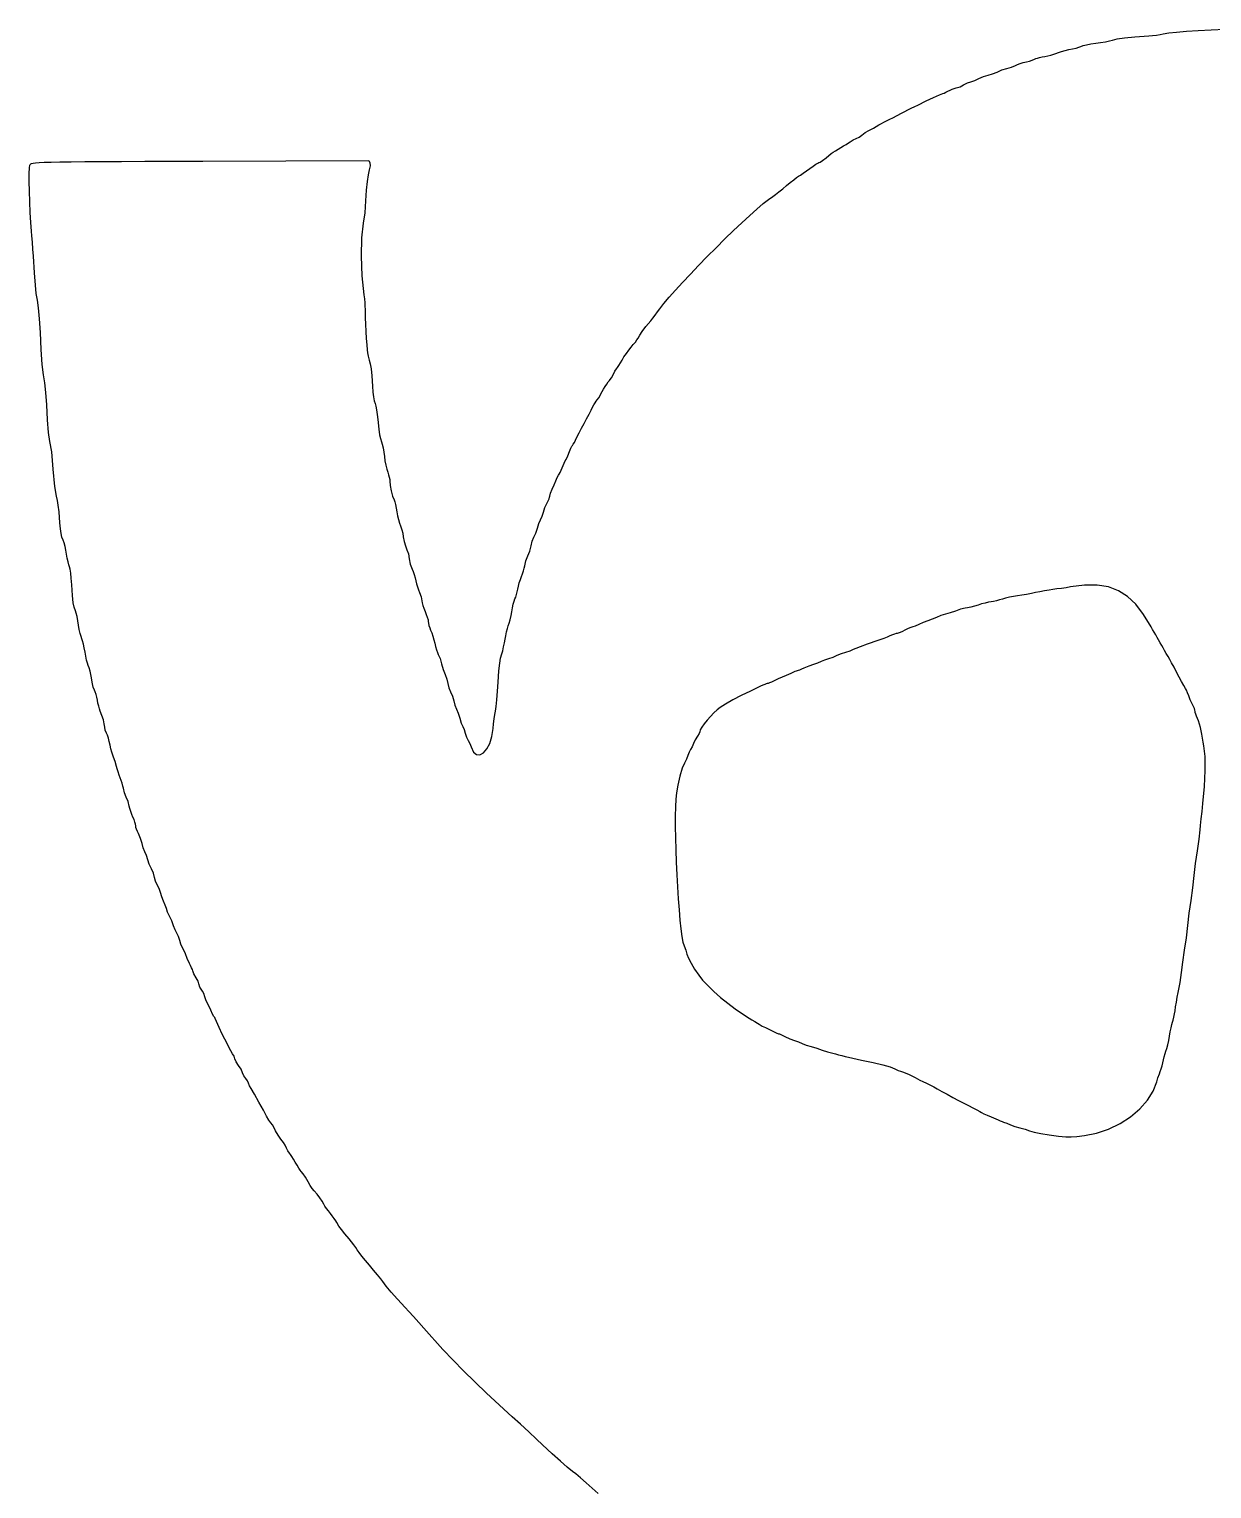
# Model space of a CAD drawing. Extents: x 2.6 to 36, y 0.8 to 49.1.
# Drawn here: x 2.62 to 16.99, y 31.37 to 49.11 of the extents above; entities that cross this region are included whole.
import ezdxf

# ---------------------------------------------------------------- set-up
doc = ezdxf.new("R2010")
doc.units = 0
doc.layers.get('0').update_dxf_attribs({"linetype": 'CONTINUOUS'})

msp = doc.modelspace()

# ---------------------------------------------------------------- linework, layer by layer
at = {"color": 0}
for p, q in [((15.6981, 48.9563), (15.7483, 48.9667)), ((15.7483, 48.9667), (15.7847, 48.9763)), ((15.7847, 48.9763), (15.8425, 48.9904)), ((15.8425, 48.9904), (15.9306, 49.0032)), ((15.9306, 49.0032), (16.0565, 49.0154)), ((16.0565, 49.0154), (16.2278, 49.0282)), ((16.2278, 49.0282), (16.2722, 49.0322)), ((16.2722, 49.0322), (16.3196, 49.0382)), ((16.3196, 49.0382), (16.364, 49.0451)), ((16.364, 49.0451), (16.4, 49.0524)), ((16.4, 49.0524), (16.4674, 49.0643)), ((16.4674, 49.0643), (16.5637, 49.0754)), ((16.5637, 49.0754), (16.6847, 49.0856)), ((16.6847, 49.0856), (16.8257, 49.0947)), ((16.8257, 49.0947), (16.9825, 49.1028)), ((16.9825, 49.1028), (17.1504, 49.1096)), ((14.9621, 48.7785), (15.0356, 48.7928)), ((15.0356, 48.7928), (15.0975, 48.8154)), ((15.0975, 48.8154), (15.1269, 48.8276)), ((15.1269, 48.8276), (15.1665, 48.8403)), ((15.1665, 48.8403), (15.2112, 48.8519)), ((15.2112, 48.8519), (15.2557, 48.8611)), ((15.2557, 48.8611), (15.299, 48.8697)), ((15.299, 48.8697), (15.341, 48.8801)), ((15.341, 48.8801), (15.3767, 48.8908)), ((15.3767, 48.8908), (15.4014, 48.9007)), ((15.4014, 48.9007), (15.4286, 48.911)), ((15.4286, 48.911), (15.4689, 48.9208)), ((15.4689, 48.9208), (15.5204, 48.9303)), ((15.5204, 48.9303), (15.5815, 48.9385)), ((15.5815, 48.9385), (15.6401, 48.9464)), ((15.6401, 48.9464), (15.6981, 48.9563)), ((14.3833, 48.5893), (14.4404, 48.6149)), ((14.4404, 48.6149), (14.5, 48.6336)), ((14.5, 48.6336), (14.5561, 48.6499)), ((14.5561, 48.6499), (14.605, 48.6696)), ((14.605, 48.6696), (14.629, 48.6799)), ((14.629, 48.6799), (14.6622, 48.6914)), ((14.6622, 48.6914), (14.7, 48.7029)), ((14.7, 48.7029), (14.7382, 48.7129)), ((14.7382, 48.7129), (14.775, 48.7226)), ((14.775, 48.7226), (14.8092, 48.7332)), ((14.8092, 48.7332), (14.8369, 48.7433)), ((14.8369, 48.7433), (14.8544, 48.7519)), ((14.8544, 48.7519), (14.8712, 48.7594)), ((14.8712, 48.7594), (14.8971, 48.7671)), ((14.8971, 48.7671), (14.9286, 48.7737)), ((14.9286, 48.7737), (14.9621, 48.7785)), ((13.9331, 48.4097), (13.9747, 48.4322)), ((13.9747, 48.4322), (14.0203, 48.4571)), ((14.0203, 48.4571), (14.0636, 48.4718)), ((14.0636, 48.4718), (14.1096, 48.4867)), ((14.1096, 48.4867), (14.1611, 48.5111)), ((14.1611, 48.5111), (14.2167, 48.5357)), ((14.2167, 48.5357), (14.2722, 48.5506)), ((14.2722, 48.5506), (14.3278, 48.5653)), ((14.3278, 48.5653), (14.3833, 48.5893)), ((13.5188, 48.2374), (13.6099, 48.2806)), ((13.6099, 48.2806), (13.6807, 48.3124)), ((13.6807, 48.3124), (13.7222, 48.3285)), ((13.7222, 48.3285), (13.7377, 48.334)), ((13.7377, 48.334), (13.7594, 48.3435)), ((13.7594, 48.3435), (13.7844, 48.3553)), ((13.7844, 48.3553), (13.8099, 48.3682)), ((13.8099, 48.3682), (13.8354, 48.3806)), ((13.8354, 48.3806), (13.8607, 48.3907)), ((13.8607, 48.3907), (13.8828, 48.3976)), ((13.8828, 48.3976), (13.8988, 48.4003)), ((13.8988, 48.4003), (13.9331, 48.4097)), ((13.1132, 48.0324), (13.2216, 48.0886)), ((13.2216, 48.0886), (13.3389, 48.1478)), ((13.3389, 48.1478), (13.38, 48.1683)), ((13.38, 48.1683), (13.4167, 48.1868)), ((13.4167, 48.1868), (13.5188, 48.2374)), ((12.8473, 47.8906), (12.8788, 47.9074)), ((12.8788, 47.9074), (12.9124, 47.9264)), ((12.9124, 47.9264), (12.9444, 47.9453)), ((12.9444, 47.9453), (12.9748, 47.9633)), ((12.9748, 47.9633), (13.0042, 47.9799)), ((13.0042, 47.9799), (13.0292, 47.9931)), ((13.0292, 47.9931), (13.0466, 48.001)), ((13.0466, 48.001), (13.0784, 48.0151)), ((13.0784, 48.0151), (13.1132, 48.0324)), ((12.5488, 47.7096), (12.577, 47.7272)), ((12.577, 47.7272), (12.5973, 47.741)), ((12.5973, 47.741), (12.6334, 47.7635)), ((12.6334, 47.7635), (12.6695, 47.7799)), ((12.6695, 47.7799), (12.7048, 47.7975)), ((12.7048, 47.7975), (12.7389, 47.8232)), ((12.7389, 47.8232), (12.7771, 47.8522)), ((12.7771, 47.8522), (12.8222, 47.8779)), ((12.8222, 47.8779), (12.8473, 47.8906)), ((12.2606, 47.5133), (12.3045, 47.5469)), ((12.3045, 47.5469), (12.3666, 47.5974)), ((12.3666, 47.5974), (12.3879, 47.6132)), ((12.3879, 47.6132), (12.4169, 47.6325)), ((12.4169, 47.6325), (12.45, 47.6528)), ((12.45, 47.6528), (12.4833, 47.6718)), ((12.4833, 47.6718), (12.5163, 47.6904)), ((12.5163, 47.6904), (12.5488, 47.7096)), ((2.6161, 47.3554), (2.61908, 47.4256)), ((2.61908, 47.4256), (2.62489, 47.4583)), ((2.62489, 47.4583), (2.62939, 47.4657)), ((2.62939, 47.4657), (2.63504, 47.4721)), ((2.63504, 47.4721), (2.64513, 47.4776)), ((2.64513, 47.4776), (2.66308, 47.4824)), ((2.66308, 47.4824), (2.69233, 47.4864)), ((2.69233, 47.4864), (2.73617, 47.4899)), ((2.73617, 47.4899), (2.79801, 47.4928)), ((2.79801, 47.4928), (2.88135, 47.4951)), ((2.88135, 47.4951), (2.98947, 47.4972)), ((2.98947, 47.4972), (3.12582, 47.4989)), ((3.12582, 47.4989), (3.29378, 47.5003)), ((3.29378, 47.5003), (3.49669, 47.5017)), ((3.49669, 47.5017), (3.73801, 47.5029)), ((3.73801, 47.5029), (4.02111, 47.504)), ((4.02111, 47.504), (4.34939, 47.5054)), ((4.34939, 47.5054), (4.72624, 47.5068)), ((4.72624, 47.5068), (6.74365, 47.5147)), ((6.75038, 47.4011), (6.73508, 47.3408)), ((6.74365, 47.5147), (6.75549, 47.4835)), ((6.76118, 47.4481), (6.75038, 47.4011)), ((6.75549, 47.4835), (6.76118, 47.4481)), ((12.0262, 47.3594), (12.0655, 47.3869)), ((12.0655, 47.3869), (12.106, 47.4167)), ((12.106, 47.4167), (12.1443, 47.4447)), ((12.1443, 47.4447), (12.1779, 47.4676)), ((12.1779, 47.4676), (12.2032, 47.4832)), ((12.2032, 47.4832), (12.2165, 47.4889)), ((12.2165, 47.4889), (12.2322, 47.4947)), ((12.2322, 47.4947), (12.2606, 47.5133)), ((2.61567, 47.2569), (2.6161, 47.3554)), ((2.61757, 47.1392), (2.61567, 47.2569)), ((6.72271, 47.2594), (6.713, 47.1543)), ((6.73508, 47.3408), (6.72271, 47.2594)), ((11.7764, 47.1699), (11.8222, 47.2089)), ((11.8222, 47.2089), (11.8664, 47.2467)), ((11.8664, 47.2467), (11.9089, 47.2807)), ((11.9089, 47.2807), (11.9446, 47.3075)), ((11.9446, 47.3075), (11.969, 47.3231)), ((11.969, 47.3231), (11.9925, 47.3371)), ((11.9925, 47.3371), (12.0262, 47.3594)), ((2.62164, 47.0111), (2.61757, 47.1392)), ((6.70551, 47.0222), (6.69412, 46.8758)), ((6.713, 47.1543), (6.70551, 47.0222)), ((11.5396, 46.9896), (11.6047, 47.0415)), ((11.6047, 47.0415), (11.6556, 47.0775)), ((11.6556, 47.0775), (11.6876, 47.0999)), ((11.6876, 47.0999), (11.7297, 47.1321)), ((11.7297, 47.1321), (11.7764, 47.1699)), ((2.62756, 46.8818), (2.62164, 47.0111)), ((2.63519, 46.7603), (2.62756, 46.8818)), ((6.69412, 46.8758), (6.67686, 46.75)), ((11.2798, 46.7575), (11.3752, 46.8456)), ((11.3752, 46.8456), (11.4624, 46.9236)), ((11.4624, 46.9236), (11.5396, 46.9896)), ((2.64432, 46.6556), (2.63519, 46.7603)), ((6.67686, 46.75), (6.65711, 46.5756)), ((11.0732, 46.5599), (11.1785, 46.6617)), ((11.1785, 46.6617), (11.2798, 46.7575)), ((2.64947, 46.5988), (2.64432, 46.6556)), ((2.65549, 46.5224), (2.64947, 46.5988)), ((2.66157, 46.436), (2.65549, 46.5224)), ((6.65711, 46.5756), (6.65201, 46.3518)), ((10.9659, 46.4542), (11.0732, 46.5599)), ((2.66699, 46.35), (2.66157, 46.436)), ((2.67964, 46.1465), (2.66699, 46.35)), ((6.65201, 46.3518), (6.66114, 46.1099)), ((10.7537, 46.239), (10.8587, 46.3465)), ((10.8587, 46.3465), (10.9659, 46.4542)), ((2.69097, 46.0003), (2.67964, 46.1465)), ((10.5581, 46.0328), (10.6528, 46.1339)), ((10.6528, 46.1339), (10.7537, 46.239)), ((2.70247, 45.8957), (2.69097, 46.0003)), ((6.66114, 46.1099), (6.68431, 45.8806)), ((10.4716, 45.9381), (10.5581, 46.0328)), ((2.7156, 45.8167), (2.70247, 45.8957)), ((2.73003, 45.7215), (2.7156, 45.8167)), ((6.68431, 45.8806), (6.69038, 45.8317)), ((6.69038, 45.8317), (6.69504, 45.7831)), ((6.69504, 45.7831), (6.69786, 45.74)), ((10.282, 45.7111), (10.3315, 45.7751)), ((10.3315, 45.7751), (10.3955, 45.8514)), ((10.3955, 45.8514), (10.4716, 45.9381)), ((2.74251, 45.59), (2.73003, 45.7215)), ((6.69786, 45.74), (6.6984, 45.7083)), ((6.6984, 45.7083), (6.69857, 45.6669)), ((6.69857, 45.6669), (6.70063, 45.6022)), ((6.70063, 45.6022), (6.70421, 45.5225)), ((10.1714, 45.5667), (10.1955, 45.5969)), ((10.1955, 45.5969), (10.2244, 45.6343)), ((10.2244, 45.6343), (10.2544, 45.6739)), ((10.2544, 45.6739), (10.282, 45.7111)), ((2.75293, 45.4219), (2.74251, 45.59)), ((2.76144, 45.2167), (2.75293, 45.4219)), ((6.70421, 45.5225), (6.70882, 45.4356)), ((6.70882, 45.4356), (6.71397, 45.3497)), ((10.0373, 45.3904), (10.0691, 45.436)), ((10.0691, 45.436), (10.1134, 45.4943)), ((10.1134, 45.4943), (10.1714, 45.5667)), ((6.71397, 45.3497), (6.71924, 45.2728)), ((6.71924, 45.2728), (6.72412, 45.2128)), ((9.90517, 45.2099), (9.9336, 45.2444)), ((9.9336, 45.2444), (9.95969, 45.2756)), ((9.95969, 45.2756), (9.9841, 45.3069)), ((9.9841, 45.3069), (10.0041, 45.3349)), ((10.0041, 45.3349), (10.0168, 45.3556)), ((10.0168, 45.3556), (10.0373, 45.3904)), ((2.77197, 45.034), (2.76144, 45.2167)), ((6.72412, 45.2128), (6.72831, 45.1778)), ((6.72831, 45.1778), (6.73757, 45.1357)), ((6.73757, 45.1357), (6.75006, 45.0889)), ((6.75006, 45.0889), (6.76172, 45.0417)), ((9.80176, 45.0549), (9.82206, 45.0889)), ((9.82206, 45.0889), (9.84571, 45.1269)), ((9.84571, 45.1269), (9.87468, 45.1689)), ((9.87468, 45.1689), (9.90517, 45.2099)), ((2.78944, 44.9078), (2.77197, 45.034)), ((2.80561, 44.8132), (2.78944, 44.9078)), ((6.76172, 45.0417), (6.77083, 44.9824)), ((6.77083, 44.9824), (6.77908, 44.8971)), ((6.77908, 44.8971), (6.78819, 44.7715)), ((9.69368, 44.871), (9.71278, 44.9096)), ((9.71278, 44.9096), (9.73406, 44.9525)), ((9.73406, 44.9525), (9.75433, 44.9833)), ((9.75433, 44.9833), (9.76568, 44.9986)), ((9.76568, 44.9986), (9.78222, 45.0236)), ((9.78222, 45.0236), (9.80176, 45.0549)), ((2.81917, 44.6921), (2.80561, 44.8132)), ((6.78819, 44.7715), (6.79411, 44.6992)), ((9.5664, 44.6793), (9.581, 44.7058)), ((9.581, 44.7058), (9.59885, 44.7361)), ((9.59885, 44.7361), (9.61833, 44.7674)), ((9.61833, 44.7674), (9.63769, 44.7971)), ((9.63769, 44.7971), (9.65539, 44.8226)), ((9.65539, 44.8226), (9.66965, 44.8414)), ((9.66965, 44.8414), (9.67888, 44.8507)), ((9.67888, 44.8507), (9.69368, 44.871)), ((2.83035, 44.5422), (2.81917, 44.6921)), ((2.83936, 44.3611), (2.83035, 44.5422)), ((6.79411, 44.6992), (6.80126, 44.6401)), ((6.80126, 44.6401), (6.80985, 44.5942)), ((6.80985, 44.5942), (6.81993, 44.5604)), ((6.81993, 44.5604), (6.82938, 44.5281)), ((9.46506, 44.5167), (9.47922, 44.5442)), ((9.47922, 44.5442), (9.49425, 44.5697)), ((9.49425, 44.5697), (9.50831, 44.5906)), ((9.50831, 44.5906), (9.51969, 44.6036)), ((9.51969, 44.6036), (9.53993, 44.6282)), ((9.53993, 44.6282), (9.55681, 44.6592)), ((9.55681, 44.6592), (9.5664, 44.6793)), ((2.8501, 44.2065), (2.83936, 44.3611)), ((6.82938, 44.5281), (6.83886, 44.4817)), ((6.83886, 44.4817), (6.84754, 44.4261)), ((6.84754, 44.4261), (6.85444, 44.3667)), ((6.85444, 44.3667), (6.86604, 44.2481)), ((9.36079, 44.3167), (9.39139, 44.3737)), ((9.39139, 44.3737), (9.42128, 44.4304)), ((9.42128, 44.4304), (9.44694, 44.4803)), ((9.44694, 44.4803), (9.46506, 44.5167)), ((2.86837, 44.1), (2.8501, 44.2065)), ((6.86604, 44.2481), (6.87472, 44.179)), ((6.87472, 44.179), (6.88433, 44.1361)), ((9.27447, 44.1522), (9.30024, 44.2025)), ((9.30024, 44.2025), (9.33014, 44.2596)), ((9.33014, 44.2596), (9.36079, 44.3167)), ((2.88906, 43.9729), (2.86837, 44.1)), ((6.88433, 44.1361), (6.89865, 44.0957)), ((6.89865, 44.0957), (6.90815, 44.064)), ((6.90815, 44.064), (6.91792, 44.0197)), ((6.91792, 44.0197), (6.92681, 43.9686)), ((9.18283, 43.9749), (9.19943, 44.0181)), ((9.19943, 44.0181), (9.213, 44.04)), ((9.213, 44.04), (9.21989, 44.0482)), ((9.21989, 44.0482), (9.23036, 44.065)), ((9.23036, 44.065), (9.243, 44.0882)), ((9.243, 44.0882), (9.25635, 44.1151)), ((9.25635, 44.1151), (9.27447, 44.1522)), ((2.90756, 43.7611), (2.88906, 43.9729)), ((6.92681, 43.9686), (6.93371, 43.9167)), ((6.93371, 43.9167), (6.94097, 43.8622)), ((6.94097, 43.8622), (6.95068, 43.8089)), ((9.10607, 43.806), (9.11925, 43.8356)), ((9.11925, 43.8356), (9.13189, 43.8617)), ((9.13189, 43.8617), (9.14242, 43.881)), ((9.14242, 43.881), (9.16314, 43.9233)), ((9.16314, 43.9233), (9.18283, 43.9749)), ((2.92572, 43.5514), (2.90756, 43.7611)), ((6.95068, 43.8089), (6.96181, 43.7613)), ((6.96181, 43.7613), (6.97347, 43.7238)), ((6.97347, 43.7238), (6.98372, 43.6933)), ((6.98372, 43.6933), (6.99219, 43.6629)), ((6.99219, 43.6629), (6.99789, 43.636)), ((9.01872, 43.6218), (9.03526, 43.6626)), ((9.03526, 43.6626), (9.05132, 43.69)), ((9.05132, 43.69), (9.05946, 43.7022)), ((9.05946, 43.7022), (9.07026, 43.7226)), ((9.07026, 43.7226), (9.08219, 43.7483)), ((9.08219, 43.7483), (9.09392, 43.7764)), ((9.09392, 43.7764), (9.10607, 43.806)), ((2.94569, 43.4333), (2.92572, 43.5514)), ((6.99789, 43.636), (7, 43.6161)), ((7, 43.6161), (7.00499, 43.5638)), ((7.00499, 43.5638), (7.01764, 43.4969)), ((7.01764, 43.4969), (7.03407, 43.4326)), ((8.94444, 43.4358), (8.95285, 43.4711)), ((8.95285, 43.4711), (8.97314, 43.5174)), ((8.97314, 43.5174), (8.99838, 43.5703)), ((8.99838, 43.5703), (9.01872, 43.6218)), ((2.95969, 43.3803), (2.94569, 43.4333)), ((2.96951, 43.3247), (2.95969, 43.3803)), ((2.97825, 43.2428), (2.96951, 43.3247)), ((7.03407, 43.4326), (7.05067, 43.3876)), ((7.05067, 43.3876), (7.05871, 43.3658)), ((7.05871, 43.3658), (7.06776, 43.3315)), ((7.06776, 43.3315), (7.07671, 43.2892)), ((7.07671, 43.2892), (7.08453, 43.2438)), ((8.866, 43.2389), (8.88499, 43.2949)), ((8.88499, 43.2949), (8.91194, 43.3514)), ((8.91194, 43.3514), (8.92453, 43.3757)), ((8.92453, 43.3757), (8.93485, 43.3997)), ((8.93485, 43.3997), (8.94183, 43.4207)), ((8.94183, 43.4207), (8.94444, 43.4358)), ((2.98915, 43.1111), (2.97825, 43.2428)), ((2.9961, 43.0364), (2.98915, 43.1111)), ((7.08453, 43.2438), (7.09304, 43.196)), ((7.09304, 43.196), (7.10406, 43.1486)), ((7.10406, 43.1486), (7.11615, 43.1067)), ((8.81088, 43.1019), (8.83078, 43.1471)), ((8.83078, 43.1471), (8.8501, 43.189)), ((8.8501, 43.189), (8.866, 43.2389)), ((3.00412, 42.9801), (2.9961, 43.0364)), ((3.01421, 42.9365), (3.00412, 42.9801)), ((3.0275, 42.9), (3.01421, 42.9365)), ((7.11615, 43.1067), (7.12815, 43.0751)), ((7.12815, 43.0751), (7.14746, 43.024)), ((7.14746, 43.024), (7.15582, 42.9833)), ((7.15582, 42.9833), (7.16069, 42.9382)), ((7.16069, 42.9382), (7.17264, 42.8836)), ((8.72911, 42.8881), (8.75092, 42.936)), ((8.75092, 42.936), (8.77458, 42.985)), ((8.77458, 42.985), (8.79351, 43.0442)), ((8.79351, 43.0442), (8.81088, 43.1019)), ((3.03911, 42.8675), (3.0275, 42.9)), ((3.05111, 42.8242), (3.03911, 42.8675)), ((3.06207, 42.7758), (3.05111, 42.8242)), ((3.07064, 42.7278), (3.06207, 42.7758)), ((7.17264, 42.8836), (7.18918, 42.8289)), ((7.18918, 42.8289), (7.20796, 42.7833)), ((7.20796, 42.7833), (7.22542, 42.7321)), ((8.67794, 42.7072), (8.70167, 42.7668)), ((8.70167, 42.7668), (8.7161, 42.8294)), ((8.7161, 42.8294), (8.72911, 42.8881)), ((3.0785, 42.6813), (3.07064, 42.7278)), ((3.08757, 42.6369), (3.0785, 42.6813)), ((3.09679, 42.5997), (3.08757, 42.6369)), ((3.10503, 42.5747), (3.09679, 42.5997)), ((7.22542, 42.7321), (7.23611, 42.6715)), ((7.23611, 42.6715), (7.24832, 42.6069)), ((7.24832, 42.6069), (7.27115, 42.5465)), ((8.63417, 42.5597), (8.63975, 42.589)), ((8.63975, 42.589), (8.65419, 42.649)), ((8.65419, 42.649), (8.67794, 42.7072)), ((3.11333, 42.5453), (3.10503, 42.5747)), ((3.12093, 42.4986), (3.11333, 42.5453)), ((3.12776, 42.4358), (3.12093, 42.4986)), ((3.13363, 42.3581), (3.12776, 42.4358)), ((7.27115, 42.5465), (7.28375, 42.5176)), ((7.28375, 42.5176), (7.29644, 42.4815)), ((7.29644, 42.4815), (7.30772, 42.4429)), ((7.30772, 42.4429), (7.31619, 42.4063)), ((7.31619, 42.4063), (7.32454, 42.3696)), ((8.57368, 42.3818), (8.58664, 42.4215)), ((8.58664, 42.4215), (8.6001, 42.4557)), ((8.6001, 42.4557), (8.61301, 42.4887)), ((8.61301, 42.4887), (8.62483, 42.5249)), ((8.62483, 42.5249), (8.63417, 42.5597)), ((3.14268, 42.2254), (3.13363, 42.3581)), ((3.15164, 42.1394), (3.14268, 42.2254)), ((7.32454, 42.3696), (7.33567, 42.3304)), ((7.33567, 42.3304), (7.34814, 42.2935)), ((7.34814, 42.2935), (7.36046, 42.2636)), ((7.36046, 42.2636), (7.38053, 42.2088)), ((8.52946, 42.2078), (8.53917, 42.2381)), ((8.53917, 42.2381), (8.54801, 42.2719)), ((8.54801, 42.2719), (8.5549, 42.3056)), ((8.5549, 42.3056), (8.56261, 42.3415)), ((8.56261, 42.3415), (8.57368, 42.3818)), ((14.6301, 42.2225), (14.5819, 42.2154)), ((14.6811, 42.2296), (14.6301, 42.2225)), ((14.7396, 42.2393), (14.6811, 42.2296)), ((14.7982, 42.2506), (14.7396, 42.2393)), ((14.85, 42.2617), (14.7982, 42.2506)), ((14.901, 42.2729), (14.85, 42.2617)), ((14.9578, 42.2837), (14.901, 42.2729)), ((15.0135, 42.2932), (14.9578, 42.2837)), ((15.0611, 42.2997), (15.0135, 42.2932)), ((15.1086, 42.3057), (15.0611, 42.2997)), ((15.1643, 42.3133), (15.1086, 42.3057)), ((15.2213, 42.3218), (15.1643, 42.3133)), ((15.2722, 42.33), (15.2213, 42.3218)), ((15.4451, 42.3511), (15.2722, 42.33)), ((15.5982, 42.3515), (15.4451, 42.3511)), ((15.7342, 42.3301), (15.5982, 42.3515)), ((15.8558, 42.2851), (15.7342, 42.3301)), ((15.966, 42.2156), (15.8558, 42.2851)), ((3.16271, 42.0831), (3.15164, 42.1394)), ((3.17833, 42.0394), (3.16271, 42.0831)), ((7.38053, 42.2088), (7.38889, 42.1614)), ((7.38889, 42.1614), (7.39176, 42.1382)), ((7.39176, 42.1382), (7.3999, 42.1069)), ((7.3999, 42.1069), (7.41222, 42.0708)), ((7.41222, 42.0708), (7.42779, 42.0333)), ((8.48178, 42.03), (8.48996, 42.0771)), ((8.48996, 42.0771), (8.49989, 42.1219)), ((8.49989, 42.1219), (8.51036, 42.1597)), ((8.51036, 42.1597), (8.52007, 42.1851)), ((8.52007, 42.1851), (8.52946, 42.2078)), ((13.9365, 42.0585), (13.8751, 42.0375)), ((13.9944, 42.0717), (13.9365, 42.0585)), ((14.0239, 42.0771), (13.9944, 42.0717)), ((14.0631, 42.0862), (14.0239, 42.0771)), ((14.1068, 42.0979), (14.0631, 42.0862)), ((14.15, 42.1107), (14.1068, 42.0979)), ((14.1936, 42.1235), (14.15, 42.1107)), ((14.2383, 42.1351), (14.1936, 42.1235)), ((14.2789, 42.1446), (14.2383, 42.1351)), ((14.3103, 42.1501), (14.2789, 42.1446)), ((14.3396, 42.1553), (14.3103, 42.1501)), ((14.3749, 42.1633), (14.3396, 42.1553)), ((14.4118, 42.1733), (14.3749, 42.1633)), ((14.446, 42.1839), (14.4118, 42.1733)), ((14.4839, 42.1949), (14.446, 42.1839)), ((14.5313, 42.2058), (14.4839, 42.1949)), ((14.5819, 42.2154), (14.5313, 42.2058)), ((16.0675, 42.1197), (15.966, 42.2156)), ((16.1629, 41.9965), (16.0675, 42.1197)), ((3.18739, 42.0121), (3.17833, 42.0394)), ((3.19754, 41.9706), (3.18739, 42.0121)), ((3.20757, 41.9206), (3.19754, 41.9706)), ((3.21625, 41.8678), (3.20757, 41.9206)), ((3.22499, 41.8154), (3.21625, 41.8678)), ((7.42779, 42.0333), (7.44288, 41.9969)), ((7.44288, 41.9969), (7.45529, 41.9615)), ((7.45529, 41.9615), (7.46371, 41.9311)), ((7.46371, 41.9311), (7.4669, 41.9097)), ((7.4669, 41.9097), (7.46924, 41.8899)), ((7.46924, 41.8899), (7.47553, 41.8636)), ((8.43972, 41.8561), (8.45085, 41.8889)), ((8.45085, 41.8889), (8.46251, 41.9326)), ((8.46251, 41.9326), (8.47325, 41.9817)), ((8.47325, 41.9817), (8.48178, 42.03)), ((13.4287, 41.8722), (13.3849, 41.8526)), ((13.4836, 41.8971), (13.4287, 41.8722)), ((13.5389, 41.9182), (13.4836, 41.8971)), ((13.5928, 41.9383), (13.5389, 41.9182)), ((13.6444, 41.9612), (13.5928, 41.9383)), ((13.6969, 41.9825), (13.6444, 41.9612)), ((13.7529, 41.9985), (13.6969, 41.9825)), ((13.8129, 42.0151), (13.7529, 41.9985)), ((13.8751, 42.0375), (13.8129, 42.0151)), ((16.2553, 41.8444), (16.1629, 41.9965)), ((3.23519, 41.7665), (3.22499, 41.8154)), ((3.24567, 41.7265), (3.23519, 41.7665)), ((3.2551, 41.7008), (3.24567, 41.7265)), ((3.26454, 41.6757), (3.2551, 41.7008)), ((7.47553, 41.8636), (7.48475, 41.8344)), ((7.48475, 41.8344), (7.49593, 41.8056)), ((7.49593, 41.8056), (7.50874, 41.7724)), ((7.50874, 41.7724), (7.52246, 41.7312)), ((7.52246, 41.7312), (7.53538, 41.6875)), ((8.3935, 41.6496), (8.40087, 41.6944)), ((8.40087, 41.6944), (8.4081, 41.7382)), ((8.4081, 41.7382), (8.41786, 41.7832)), ((8.41786, 41.7832), (8.42882, 41.8243)), ((8.42882, 41.8243), (8.43972, 41.8561)), ((12.9671, 41.69), (12.9333, 41.6779)), ((13.0058, 41.7046), (12.9671, 41.69)), ((13.0445, 41.72), (13.0058, 41.7046)), ((13.0787, 41.7344), (13.0445, 41.72)), ((13.1083, 41.7469), (13.0787, 41.7344)), ((13.1351, 41.7572), (13.1083, 41.7469)), ((13.156, 41.7642), (13.1351, 41.7572)), ((13.1682, 41.7667), (13.156, 41.7642)), ((13.1807, 41.7697), (13.1682, 41.7667)), ((13.2024, 41.7781), (13.1807, 41.7697)), ((13.2305, 41.7904), (13.2024, 41.7781)), ((13.2618, 41.8056), (13.2305, 41.7904)), ((13.2931, 41.8207), (13.2618, 41.8056)), ((13.3214, 41.8331), (13.2931, 41.8207)), ((13.3435, 41.8414), (13.3214, 41.8331)), ((13.3564, 41.8444), (13.3435, 41.8414)), ((13.3849, 41.8526), (13.3564, 41.8444)), ((16.2714, 41.8154), (16.2553, 41.8444)), ((16.2903, 41.7818), (16.2714, 41.8154)), ((16.3099, 41.7474), (16.2903, 41.7818)), ((16.3276, 41.7167), (16.3099, 41.7474)), ((16.3453, 41.686), (16.3276, 41.7167)), ((3.27517, 41.6367), (3.26454, 41.6757)), ((3.28558, 41.5893), (3.27517, 41.6367)), ((3.29465, 41.5388), (3.28558, 41.5893)), ((3.30354, 41.4883), (3.29465, 41.5388)), ((7.53538, 41.6875), (7.5459, 41.6463)), ((7.5459, 41.6463), (7.55588, 41.6069)), ((7.55588, 41.6069), (7.56739, 41.5682)), ((7.56739, 41.5682), (7.579, 41.5344)), ((7.579, 41.5344), (7.58925, 41.5104)), ((8.34631, 41.4668), (8.36063, 41.5167)), ((8.36063, 41.5167), (8.37207, 41.5549)), ((8.37207, 41.5549), (8.38346, 41.601)), ((8.38346, 41.601), (8.3935, 41.6496)), ((12.4869, 41.5176), (12.4347, 41.4956)), ((12.5403, 41.5343), (12.4869, 41.5176)), ((12.59, 41.5497), (12.5403, 41.5343)), ((12.6334, 41.5683), (12.59, 41.5497)), ((12.6659, 41.5836), (12.6334, 41.5683)), ((12.7186, 41.604), (12.6659, 41.5836)), ((12.8037, 41.634), (12.7186, 41.604)), ((12.9333, 41.6779), (12.8037, 41.634)), ((16.3649, 41.6517), (16.3453, 41.686)), ((16.3842, 41.6179), (16.3649, 41.6517)), ((16.4004, 41.5889), (16.3842, 41.6179)), ((16.4172, 41.559), (16.4004, 41.5889)), ((16.4378, 41.5229), (16.4172, 41.559)), ((16.4593, 41.485), (16.4378, 41.5229)), ((3.31381, 41.4411), (3.30354, 41.4883)), ((3.32406, 41.4025), (3.31381, 41.4411)), ((3.33311, 41.3778), (3.32406, 41.4025)), ((3.34494, 41.3486), (3.33311, 41.3778)), ((3.35601, 41.3071), (3.34494, 41.3486)), ((7.58925, 41.5104), (7.60965, 41.459)), ((7.60965, 41.459), (7.62776, 41.3964)), ((7.62776, 41.3964), (7.64725, 41.3287)), ((8.32644, 41.311), (8.33561, 41.4038)), ((8.33561, 41.4038), (8.34631, 41.4668)), ((12.0309, 41.3428), (12.0049, 41.3306)), ((12.0921, 41.3692), (12.0309, 41.3428)), ((12.15, 41.3879), (12.0921, 41.3692)), ((12.2, 41.4038), (12.15, 41.3879)), ((12.2423, 41.4229), (12.2, 41.4038)), ((12.2835, 41.4419), (12.2423, 41.4229)), ((12.3312, 41.4572), (12.2835, 41.4419)), ((12.3831, 41.4738), (12.3312, 41.4572)), ((12.4347, 41.4956), (12.3831, 41.4738)), ((16.4796, 41.45), (16.4593, 41.485)), ((16.5028, 41.409), (16.4796, 41.45)), ((16.5324, 41.3549), (16.5028, 41.409)), ((16.5646, 41.2947), (16.5324, 41.3549)), ((3.36817, 41.2447), (3.35601, 41.3071)), ((3.3834, 41.1525), (3.36817, 41.2447)), ((7.64725, 41.3287), (7.67111, 41.2656)), ((7.67111, 41.2656), (7.69239, 41.2085)), ((7.69239, 41.2085), (7.70589, 41.1556)), ((8.30871, 41.0621), (8.31668, 41.1722)), ((8.31668, 41.1722), (8.32644, 41.311)), ((11.5984, 41.1581), (11.5875, 41.1556)), ((11.6166, 41.1649), (11.5984, 41.1581)), ((11.6398, 41.175), (11.6166, 41.1649)), ((11.6653, 41.1872), (11.6398, 41.175)), ((11.7221, 41.2137), (11.6653, 41.1872)), ((11.7708, 41.2329), (11.7221, 41.2137)), ((11.8191, 41.2524), (11.7708, 41.2329)), ((11.8747, 41.279), (11.8191, 41.2524)), ((11.8996, 41.2915), (11.8747, 41.279)), ((11.9224, 41.3017), (11.8996, 41.2915)), ((11.9404, 41.3086), (11.9224, 41.3017)), ((11.9514, 41.3111), (11.9404, 41.3086)), ((11.9626, 41.3136), (11.9514, 41.3111)), ((11.9813, 41.3204), (11.9626, 41.3136)), ((12.0049, 41.3306), (11.9813, 41.3204)), ((16.5958, 41.2354), (16.5646, 41.2947)), ((16.6247, 41.1803), (16.5958, 41.2354)), ((16.6506, 41.1317), (16.6247, 41.1803)), ((3.3941, 41.1124), (3.3834, 41.1525)), ((3.41058, 41.0747), (3.3941, 41.1124)), ((3.4196, 41.0543), (3.41058, 41.0747)), ((3.42904, 41.025), (3.4196, 41.0543)), ((3.43767, 40.9908), (3.42904, 41.025)), ((3.4445, 40.9556), (3.43767, 40.9908)), ((7.70589, 41.1556), (7.71881, 41.1056)), ((7.71881, 41.1056), (7.73887, 41.0556)), ((7.73887, 41.0556), (7.76019, 41.0031)), ((7.76019, 41.0031), (7.77636, 40.9468)), ((8.29969, 40.9594), (8.30871, 41.0621)), ((11.2725, 41.011), (11.1686, 40.9572)), ((11.3838, 41.0644), (11.2725, 41.011)), ((11.4423, 41.0921), (11.3838, 41.0644)), ((11.5055, 41.1228), (11.4423, 41.0921)), ((11.5326, 41.1356), (11.5055, 41.1228)), ((11.5571, 41.146), (11.5326, 41.1356)), ((11.5763, 41.1531), (11.5571, 41.146)), ((11.5875, 41.1556), (11.5763, 41.1531)), ((16.6707, 41.0944), (16.6506, 41.1317)), ((16.6822, 41.0743), (16.6707, 41.0944)), ((16.6971, 41.0446), (16.6822, 41.0743)), ((16.7112, 41.0069), (16.6971, 41.0446)), ((16.7301, 40.9588), (16.7112, 41.0069)), ((3.45139, 40.9193), (3.4445, 40.9556)), ((3.46039, 40.8821), (3.45139, 40.9193)), ((3.47038, 40.8482), (3.46039, 40.8821)), ((3.48008, 40.8222), (3.47038, 40.8482)), ((3.50065, 40.7701), (3.48008, 40.8222)), ((7.77636, 40.9468), (7.79129, 40.8933)), ((7.79129, 40.8933), (7.80979, 40.8468)), ((7.80979, 40.8468), (7.82986, 40.7969)), ((8.27593, 40.7797), (8.2831, 40.8222)), ((8.2831, 40.8222), (8.29081, 40.8757)), ((8.29081, 40.8757), (8.29969, 40.9594)), ((10.9778, 40.8371), (10.9376, 40.7994)), ((11.0143, 40.866), (10.9778, 40.8371)), ((11.0799, 40.9075), (11.0143, 40.866)), ((11.1686, 40.9572), (11.0799, 40.9075)), ((16.7569, 40.9031), (16.7301, 40.9588)), ((16.7693, 40.8775), (16.7569, 40.9031)), ((16.7794, 40.8531), (16.7693, 40.8775)), ((16.7864, 40.8324), (16.7794, 40.8531)), ((16.789, 40.8183), (16.7864, 40.8324)), ((16.7912, 40.8043), (16.789, 40.8183)), ((16.7975, 40.7835), (16.7912, 40.8043)), ((3.51747, 40.7163), (3.50065, 40.7701)), ((3.52892, 40.6667), (3.51747, 40.7163)), ((3.53321, 40.6276), (3.52892, 40.6667)), ((3.53988, 40.5917), (3.53321, 40.6276)), ((7.82986, 40.7969), (7.84879, 40.735)), ((7.84879, 40.735), (7.86768, 40.6764)), ((7.86768, 40.6764), (7.88792, 40.6347)), ((7.88792, 40.6347), (7.90506, 40.5986)), ((8.25683, 40.6106), (8.26193, 40.6669)), ((8.26193, 40.6669), (8.26861, 40.7257)), ((8.26861, 40.7257), (8.27593, 40.7797)), ((10.7926, 40.6263), (10.7735, 40.5931)), ((10.8212, 40.6667), (10.7926, 40.6263)), ((10.8567, 40.7111), (10.8212, 40.6667)), ((10.8963, 40.7564), (10.8567, 40.7111)), ((10.9376, 40.7994), (10.8963, 40.7564)), ((16.8065, 40.7589), (16.7975, 40.7835)), ((16.8176, 40.7333), (16.8065, 40.7589)), ((16.8299, 40.7026), (16.8176, 40.7333)), ((16.8424, 40.664), (16.8299, 40.7026)), ((16.8533, 40.6226), (16.8424, 40.664)), ((3.55588, 40.5521), (3.53988, 40.5917)), ((3.56625, 40.5275), (3.55588, 40.5521)), ((3.5779, 40.4921), (3.56625, 40.5275)), ((3.58936, 40.4501), (3.5779, 40.4921)), ((3.59924, 40.4068), (3.58936, 40.4501)), ((7.90506, 40.5986), (7.91678, 40.5531)), ((7.91678, 40.5531), (7.93012, 40.5057)), ((7.93012, 40.5057), (7.95144, 40.4647)), ((7.95144, 40.4647), (7.97368, 40.4267)), ((8.21408, 40.429), (8.2416, 40.5129)), ((8.2416, 40.5129), (8.25683, 40.6106)), ((10.7128, 40.4736), (10.6919, 40.429)), ((10.7382, 40.5167), (10.7128, 40.4736)), ((10.7582, 40.5497), (10.7382, 40.5167)), ((10.7667, 40.57), (10.7582, 40.5497)), ((10.7735, 40.5931), (10.7667, 40.57)), ((16.8615, 40.5833), (16.8533, 40.6226)), ((16.8689, 40.5414), (16.8615, 40.5833)), ((16.8778, 40.4928), (16.8689, 40.5414)), ((16.8868, 40.4437), (16.8778, 40.4928)), ((3.609, 40.3633), (3.59924, 40.4068)), ((3.62033, 40.3211), (3.609, 40.3633)), ((3.63178, 40.2851), (3.62033, 40.3211)), ((3.64199, 40.2601), (3.63178, 40.2851)), ((7.97368, 40.4267), (7.98958, 40.3864)), ((7.98958, 40.3864), (8.0165, 40.324)), ((8.0165, 40.324), (8.05231, 40.2933)), ((8.05231, 40.2933), (8.09353, 40.2915)), ((8.09353, 40.2915), (8.13656, 40.3154)), ((8.13656, 40.3154), (8.1779, 40.3624)), ((8.1779, 40.3624), (8.21408, 40.429)), ((10.6226, 40.2833), (10.6046, 40.2378)), ((10.6379, 40.3229), (10.6226, 40.2833)), ((10.6553, 40.3556), (10.6379, 40.3229)), ((10.6738, 40.3886), (10.6553, 40.3556)), ((10.6919, 40.429), (10.6738, 40.3886)), ((16.8951, 40.4), (16.8868, 40.4437)), ((16.9094, 40.2701), (16.8951, 40.4)), ((3.66151, 40.2099), (3.64199, 40.2601)), ((3.67757, 40.15), (3.66151, 40.2099)), ((3.68528, 40.1185), (3.67757, 40.15)), ((3.69624, 40.0817), (3.68528, 40.1185)), ((10.5553, 40.1276), (10.5262, 40.0308)), ((10.5811, 40.1907), (10.5553, 40.1276)), ((10.6046, 40.2378), (10.5811, 40.1907)), ((16.904, 39.9049), (16.9125, 40.1006)), ((16.9125, 40.1006), (16.9094, 40.2701)), ((3.70904, 40.0444), (3.69624, 40.0817)), ((3.72222, 40.0111), (3.70904, 40.0444)), ((3.73492, 39.9787), (3.72222, 40.0111)), ((3.74642, 39.944), (3.73492, 39.9787)), ((3.75553, 39.911), (3.74642, 39.944)), ((10.5001, 39.9233), (10.483, 39.8278)), ((10.5262, 40.0308), (10.5001, 39.9233)), ((3.76101, 39.884), (3.75553, 39.911)), ((3.77436, 39.83), (3.76101, 39.884)), ((3.79574, 39.7772), (3.77436, 39.83)), ((3.81776, 39.7231), (3.79574, 39.7772)), ((10.4761, 39.7526), (10.4717, 39.6569)), ((10.483, 39.8278), (10.4761, 39.7526)), ((16.8844, 39.6969), (16.904, 39.9049)), ((3.83268, 39.6656), (3.81776, 39.7231)), ((3.83919, 39.6365), (3.83268, 39.6656)), ((3.84972, 39.6019), (3.83919, 39.6365)), ((3.86274, 39.5661), (3.84972, 39.6019)), ((3.87685, 39.5333), (3.86274, 39.5661)), ((10.4717, 39.6569), (10.4696, 39.5442)), ((16.8633, 39.5106), (16.8735, 39.6022)), ((16.8735, 39.6022), (16.8844, 39.6969)), ((3.89008, 39.5026), (3.87685, 39.5333)), ((3.90099, 39.4722), (3.89008, 39.5026)), ((3.90836, 39.4457), (3.90099, 39.4722)), ((3.91108, 39.4265), (3.90836, 39.4457)), ((3.91357, 39.4085), (3.91108, 39.4265)), ((3.92046, 39.3846), (3.91357, 39.4085)), ((3.93061, 39.3582), (3.92046, 39.3846)), ((10.4696, 39.5442), (10.4696, 39.4172)), ((10.4696, 39.4172), (10.4716, 39.2794)), ((16.8504, 39.3778), (16.8553, 39.4322)), ((16.8553, 39.4322), (16.8633, 39.5106)), ((3.94299, 39.3321), (3.93061, 39.3582)), ((3.96918, 39.2726), (3.94299, 39.3321)), ((3.98742, 39.2136), (3.96918, 39.2726)), ((4.00261, 39.1596), (3.98742, 39.2136)), ((10.4716, 39.2794), (10.4754, 39.134)), ((16.8163, 39.1247), (16.8374, 39.2646)), ((16.8374, 39.2646), (16.8504, 39.3778)), ((4.02165, 39.1122), (4.00261, 39.1596)), ((4.04081, 39.0663), (4.02165, 39.1122)), ((4.05647, 39.0154), (4.04081, 39.0663)), ((10.4754, 39.134), (10.4808, 38.9843)), ((16.7939, 38.9706), (16.8163, 39.1247)), ((4.07493, 38.9606), (4.05647, 39.0154)), ((4.10097, 38.905), (4.07493, 38.9606)), ((4.12528, 38.851), (4.10097, 38.905)), ((10.4808, 38.9843), (10.4876, 38.8333)), ((16.7778, 38.8222), (16.7939, 38.9706)), ((4.13965, 38.7996), (4.12528, 38.851)), ((4.1524, 38.7532), (4.13965, 38.7996)), ((4.17279, 38.7111), (4.1524, 38.7532)), ((4.19499, 38.6674), (4.17279, 38.7111)), ((10.4876, 38.8333), (10.4958, 38.6846)), ((10.4958, 38.6846), (10.5052, 38.541)), ((16.7393, 38.5197), (16.7617, 38.674)), ((16.7617, 38.674), (16.7778, 38.8222)), ((4.21208, 38.6167), (4.19499, 38.6674)), ((4.22879, 38.5628), (4.21208, 38.6167)), ((4.25028, 38.5111), (4.22879, 38.5628)), ((4.27013, 38.4644), (4.25028, 38.5111)), ((10.5052, 38.541), (10.5155, 38.4058)), ((16.7167, 38.3646), (16.7393, 38.5197)), ((4.28315, 38.4222), (4.27013, 38.4644)), ((4.29796, 38.3785), (4.28315, 38.4222)), ((4.32238, 38.3278), (4.29796, 38.3785)), ((4.34939, 38.2714), (4.32238, 38.3278)), ((10.5155, 38.4058), (10.5267, 38.2825)), ((16.7003, 38.2144), (16.7167, 38.3646)), ((4.37071, 38.2135), (4.34939, 38.2714)), ((4.38997, 38.1619), (4.37071, 38.2135)), ((4.41233, 38.1206), (4.38997, 38.1619)), ((10.5267, 38.2825), (10.5385, 38.1742)), ((10.5385, 38.1742), (10.5509, 38.0839)), ((16.6839, 38.0658), (16.7003, 38.2144)), ((4.43229, 38.0813), (4.41233, 38.1206)), ((4.44624, 38.0349), (4.43229, 38.0813)), ((4.45915, 37.99), (4.44624, 38.0349)), ((4.47694, 37.9544), (4.45915, 37.99)), ((10.5509, 38.0839), (10.5635, 38.0149)), ((10.5635, 38.0149), (10.5764, 37.9706)), ((10.5764, 37.9706), (10.596, 37.9179)), ((16.6612, 37.9144), (16.6839, 38.0658)), ((4.49669, 37.9179), (4.47694, 37.9544)), ((4.51454, 37.8703), (4.49669, 37.9179)), ((4.53592, 37.8135), (4.51454, 37.8703)), ((4.56424, 37.7547), (4.53592, 37.8135)), ((10.596, 37.9179), (10.6117, 37.8671)), ((10.6117, 37.8671), (10.6296, 37.8187)), ((10.6296, 37.8187), (10.6613, 37.7565)), ((16.6386, 37.7719), (16.6612, 37.9144)), ((4.57764, 37.7289), (4.56424, 37.7547)), ((4.58974, 37.7032), (4.57764, 37.7289)), ((4.59912, 37.6806), (4.58974, 37.7032)), ((4.60449, 37.6639), (4.59912, 37.6806)), ((4.61914, 37.6271), (4.60449, 37.6639)), ((4.64464, 37.5813), (4.61914, 37.6271)), ((10.6613, 37.7565), (10.7039, 37.6856)), ((10.7039, 37.6856), (10.7546, 37.6111)), ((10.7546, 37.6111), (10.8018, 37.5528)), ((16.6054, 37.5247), (16.6218, 37.6446)), ((16.6218, 37.6446), (16.6386, 37.7719)), ((4.66803, 37.5382), (4.64464, 37.5813)), ((4.67779, 37.5082), (4.66803, 37.5382)), ((4.68989, 37.4647), (4.67779, 37.5082)), ((4.72222, 37.4167), (4.68989, 37.4647)), ((10.8018, 37.5528), (10.8643, 37.4865)), ((10.8643, 37.4865), (10.9386, 37.4154)), ((16.5832, 37.4001), (16.6054, 37.5247)), ((4.73828, 37.3881), (4.72222, 37.4167)), ((4.74957, 37.3504), (4.73828, 37.3881)), ((4.76124, 37.3107), (4.74957, 37.3504)), ((4.77821, 37.2771), (4.76124, 37.3107)), ((4.79969, 37.2383), (4.77821, 37.2771)), ((10.9386, 37.4154), (11.0212, 37.3425)), ((11.0212, 37.3425), (11.1088, 37.2706)), ((11.1088, 37.2706), (11.1979, 37.2024)), ((16.5514, 37.2263), (16.561, 37.2829)), ((16.561, 37.2829), (16.5719, 37.3432)), ((16.5719, 37.3432), (16.5832, 37.4001)), ((4.82215, 37.1861), (4.79969, 37.2383)), ((4.84321, 37.1385), (4.82215, 37.1861)), ((4.86154, 37.1108), (4.84321, 37.1385)), ((4.87294, 37.0976), (4.86154, 37.1108)), ((4.87765, 37.0847), (4.87294, 37.0976)), ((4.89133, 37.0486), (4.87765, 37.0847)), ((11.1979, 37.2024), (11.2849, 37.1412)), ((11.2849, 37.1412), (11.3666, 37.0897)), ((11.3666, 37.0897), (11.4021, 37.0687)), ((16.5229, 37.0671), (16.531, 37.1017)), ((16.531, 37.1017), (16.5385, 37.1411)), ((16.5385, 37.1411), (16.5446, 37.1804)), ((16.5446, 37.1804), (16.5514, 37.2263)), ((4.92399, 36.9764), (4.89133, 37.0486)), ((4.96283, 36.8956), (4.92399, 36.9764)), ((11.4021, 37.0687), (11.437, 37.0478)), ((11.437, 37.0478), (11.4672, 37.0292)), ((11.4672, 37.0292), (11.4889, 37.0153)), ((11.4889, 37.0153), (11.5278, 36.9932)), ((11.5278, 36.9932), (11.5667, 36.9761)), ((11.5667, 36.9761), (11.6086, 36.9574)), ((11.6086, 36.9574), (11.6549, 36.9313)), ((11.6549, 36.9313), (11.6953, 36.9092)), ((11.6953, 36.9092), (11.7228, 36.9)), ((11.7228, 36.9), (11.7347, 36.8975)), ((16.4776, 36.8711), (16.4872, 36.9228)), ((16.4872, 36.9228), (16.4975, 36.9721)), ((16.4975, 36.9721), (16.5074, 37.0135)), ((16.5074, 37.0135), (16.5156, 37.0415)), ((16.5156, 37.0415), (16.5229, 37.0671)), ((4.99511, 36.8333), (4.96283, 36.8956)), ((5.01465, 36.7958), (4.99511, 36.8333)), ((5.03961, 36.745), (5.01465, 36.7958)), ((5.06597, 36.6936), (5.03961, 36.745)), ((11.7347, 36.8975), (11.7536, 36.8906)), ((11.7536, 36.8906), (11.7768, 36.8803)), ((11.7768, 36.8803), (11.8017, 36.8678)), ((11.8017, 36.8678), (11.8609, 36.8401)), ((11.8609, 36.8401), (11.9185, 36.8187)), ((11.9185, 36.8187), (11.9693, 36.8012)), ((11.9693, 36.8012), (12.0125, 36.7825)), ((12.0125, 36.7825), (12.0602, 36.7631)), ((12.0602, 36.7631), (12.1222, 36.7435)), ((12.1222, 36.7435), (12.1911, 36.7232)), ((12.1911, 36.7232), (12.2555, 36.7017)), ((16.4444, 36.7208), (16.4561, 36.7664)), ((16.4561, 36.7664), (16.4676, 36.8186)), ((16.4676, 36.8186), (16.4776, 36.8711)), ((5.08903, 36.6554), (5.06597, 36.6936)), ((5.10585, 36.6258), (5.08903, 36.6554)), ((5.1174, 36.5954), (5.10585, 36.6258)), ((5.13368, 36.5594), (5.1174, 36.5954)), ((5.16194, 36.5162), (5.13368, 36.5594)), ((12.2555, 36.7017), (12.3183, 36.6814)), ((12.3183, 36.6814), (12.3834, 36.6638)), ((12.3834, 36.6638), (12.4158, 36.6558)), ((12.4158, 36.6558), (12.4549, 36.6457)), ((12.4549, 36.6457), (12.4957, 36.6349)), ((12.4957, 36.6349), (12.5333, 36.6246)), ((12.5333, 36.6246), (12.5749, 36.6137)), ((12.5749, 36.6137), (12.6264, 36.6014)), ((12.6264, 36.6014), (12.6814, 36.5893)), ((12.6814, 36.5893), (12.7333, 36.5786)), ((12.7333, 36.5786), (12.8759, 36.5494)), ((12.8759, 36.5494), (12.9921, 36.5217)), ((16.3864, 36.5108), (16.3949, 36.5465)), ((16.3949, 36.5465), (16.4032, 36.5828)), ((16.4032, 36.5828), (16.4133, 36.6215)), ((16.4133, 36.6215), (16.4242, 36.6581)), ((16.4242, 36.6581), (16.4342, 36.6878)), ((16.4342, 36.6878), (16.4444, 36.7208)), ((5.19135, 36.4696), (5.16194, 36.5162)), ((5.21035, 36.425), (5.19135, 36.4696)), ((5.22656, 36.3871), (5.21035, 36.425)), ((5.24929, 36.3562), (5.22656, 36.3871)), ((12.9921, 36.5217), (13.0802, 36.496)), ((13.0802, 36.496), (13.138, 36.4728)), ((13.138, 36.4728), (13.1811, 36.4528)), ((13.1811, 36.4528), (13.2081, 36.4444)), ((13.2081, 36.4444), (13.2437, 36.4322)), ((13.2437, 36.4322), (13.3113, 36.4028)), ((13.3113, 36.4028), (13.3864, 36.3674)), ((16.3374, 36.3631), (16.3561, 36.4132)), ((16.3561, 36.4132), (16.3658, 36.4399)), ((16.3658, 36.4399), (16.3764, 36.4739)), ((16.3764, 36.4739), (16.3864, 36.5108)), ((5.27051, 36.3294), (5.24929, 36.3562)), ((5.28315, 36.301), (5.27051, 36.3294)), ((5.29482, 36.2688), (5.28315, 36.301)), ((5.31386, 36.2329), (5.29482, 36.2688)), ((5.35439, 36.1649), (5.31386, 36.2329)), ((13.3864, 36.3674), (13.4444, 36.3372)), ((13.4444, 36.3372), (13.4787, 36.3196)), ((13.4787, 36.3196), (13.5222, 36.2994)), ((13.5222, 36.2994), (13.5624, 36.281)), ((13.5624, 36.281), (13.5889, 36.2671)), ((13.5889, 36.2671), (13.6122, 36.2533)), ((13.6122, 36.2533), (13.6542, 36.2299)), ((13.6542, 36.2299), (13.7101, 36.1992)), ((13.7101, 36.1992), (13.7752, 36.1638)), ((16.2083, 36.0911), (16.2789, 36.2017)), ((16.2789, 36.2017), (16.3228, 36.3154)), ((16.3228, 36.3154), (16.3374, 36.3631)), ((5.40886, 36.069), (5.35439, 36.1649)), ((5.46251, 35.9719), (5.40886, 36.069)), ((13.7752, 36.1638), (13.8448, 36.1263)), ((13.8448, 36.1263), (13.9142, 36.0893)), ((13.9142, 36.0893), (13.9786, 36.0553)), ((13.9786, 36.0553), (14.0333, 36.0268)), ((14.0333, 36.0268), (14.0865, 35.9993)), ((16.1151, 35.9871), (16.2083, 36.0911)), ((5.50049, 35.9), (5.46251, 35.9719)), ((5.52854, 35.851), (5.50049, 35.9)), ((5.55333, 35.8186), (5.52854, 35.851)), ((14.0865, 35.9993), (14.1339, 35.974)), ((14.1339, 35.974), (14.1704, 35.9542)), ((14.1704, 35.9542), (14.191, 35.9424)), ((14.191, 35.9424), (14.2221, 35.9264)), ((14.2221, 35.9264), (14.2611, 35.9113)), ((14.2611, 35.9113), (14.3104, 35.8921)), ((14.3104, 35.8921), (14.3667, 35.8658)), ((14.3667, 35.8658), (14.3931, 35.8531)), ((14.3931, 35.8531), (14.4196, 35.8415)), ((14.4196, 35.8415), (14.4433, 35.8324)), ((15.8758, 35.8093), (16.0031, 35.8921)), ((16.0031, 35.8921), (16.1151, 35.9871)), ((5.57335, 35.794), (5.55333, 35.8186)), ((5.59, 35.7631), (5.57335, 35.794)), ((5.61068, 35.7217), (5.59, 35.7631)), ((5.64193, 35.6692), (5.61068, 35.7217)), ((5.67638, 35.6171), (5.64193, 35.6692)), ((14.4433, 35.8324), (14.4611, 35.8268)), ((14.4611, 35.8268), (14.4993, 35.814)), ((14.4993, 35.814), (14.5444, 35.7942)), ((14.5444, 35.7942), (14.599, 35.7726)), ((14.599, 35.7726), (14.6601, 35.7557)), ((14.6601, 35.7557), (14.721, 35.7399)), ((14.721, 35.7399), (14.7754, 35.7208)), ((14.7754, 35.7208), (14.8311, 35.7033)), ((14.8311, 35.7033), (14.9136, 35.686)), ((14.9136, 35.686), (15.0156, 35.6701)), ((15.0156, 35.6701), (15.1297, 35.6569)), ((15.35, 35.6511), (15.4426, 35.6615)), ((15.4426, 35.6615), (15.5918, 35.6911)), ((15.5918, 35.6911), (15.7375, 35.7413)), ((15.7375, 35.7413), (15.8758, 35.8093)), ((5.70643, 35.5778), (5.67638, 35.6171)), ((5.72726, 35.5464), (5.70643, 35.5778)), ((5.74354, 35.5097), (5.72726, 35.5464)), ((5.75922, 35.4751), (5.74354, 35.5097)), ((15.1297, 35.6569), (15.2189, 35.649)), ((15.2189, 35.649), (15.2839, 35.6471)), ((15.2839, 35.6471), (15.35, 35.6511)), ((5.77892, 35.449), (5.75922, 35.4751)), ((5.7915, 35.434), (5.77892, 35.449)), ((5.80925, 35.4081), (5.7915, 35.434)), ((5.82969, 35.375), (5.80925, 35.4081)), ((5.85064, 35.3383), (5.82969, 35.375)), ((5.87158, 35.3015), (5.85064, 35.3383)), ((5.89225, 35.2683), (5.87158, 35.3015)), ((5.91032, 35.2422), (5.89225, 35.2683)), ((5.92333, 35.2268), (5.91032, 35.2422)), ((5.94786, 35.1971), (5.92333, 35.2268)), ((5.97396, 35.1556), (5.94786, 35.1971)), ((6.00549, 35.0992), (5.97396, 35.1556)), ((6.03282, 35.054), (6.00549, 35.0992)), ((6.05697, 35.0188), (6.03282, 35.054)), ((6.079, 34.9914), (6.05697, 35.0188)), ((6.11469, 34.9494), (6.079, 34.9914)), ((6.14768, 34.9061), (6.11469, 34.9494)), ((6.176, 34.8646), (6.14768, 34.9061)), ((6.1976, 34.8275), (6.176, 34.8646)), ((6.21089, 34.8051), (6.1976, 34.8275)), ((6.23019, 34.7768), (6.21089, 34.8051)), ((6.25299, 34.746), (6.23019, 34.7768)), ((6.27658, 34.7167), (6.25299, 34.746)), ((6.30024, 34.6874), (6.27658, 34.7167)), ((6.32329, 34.6565), (6.30024, 34.6874)), ((6.34299, 34.6281), (6.32329, 34.6565)), ((6.35682, 34.6056), (6.34299, 34.6281)), ((6.38178, 34.5632), (6.35682, 34.6056)), ((6.41228, 34.5194), (6.38178, 34.5632)), ((6.45231, 34.4688), (6.41228, 34.5194)), ((6.50608, 34.4056), (6.45231, 34.4688)), ((6.53472, 34.3711), (6.50608, 34.4056)), ((6.56288, 34.335), (6.53472, 34.3711)), ((6.58713, 34.3012), (6.56288, 34.335)), ((6.60444, 34.2743), (6.58713, 34.3012)), ((6.62571, 34.2428), (6.60444, 34.2743)), ((6.66092, 34.1967), (6.62571, 34.2428)), ((6.70524, 34.1422), (6.66092, 34.1967)), ((6.75375, 34.0854), (6.70524, 34.1422)), ((6.80306, 34.0281), (6.75375, 34.0854)), ((6.84967, 33.9718), (6.80306, 34.0281)), ((6.88835, 33.9233), (6.84967, 33.9718)), ((6.91379, 33.8889), (6.88835, 33.9233)), ((6.95562, 33.8326), (6.91379, 33.8889)), ((7.01525, 33.761), (6.95562, 33.8326)), ((7.09261, 33.6739), (7.01525, 33.761)), ((7.18767, 33.5718), (7.09261, 33.6739)), ((7.23144, 33.5246), (7.18767, 33.5718)), ((7.28814, 33.4618), (7.23144, 33.5246)), ((7.35047, 33.3918), (7.28814, 33.4618)), ((7.41114, 33.3226), (7.35047, 33.3918)), ((7.64551, 33.0622), (7.41114, 33.3226)), ((7.89643, 32.8024), (7.64551, 33.0622)), ((8.17404, 32.5329), (7.89643, 32.8024)), ((8.48856, 32.2436), (8.17404, 32.5329)), ((8.58783, 32.1536), (8.48856, 32.2436)), ((8.69011, 32.0599), (8.58783, 32.1536)), ((8.78336, 31.9735), (8.69011, 32.0599)), ((8.85553, 31.9056), (8.78336, 31.9735)), ((8.97342, 31.7944), (8.85553, 31.9056)), ((9.07254, 31.7043), (8.97342, 31.7944)), ((9.15483, 31.6337), (9.07254, 31.7043)), ((9.22222, 31.5808), (9.15483, 31.6337)), ((9.25999, 31.5508), (9.22222, 31.5808)), ((9.3176, 31.5025), (9.25999, 31.5508)), ((9.38726, 31.4425), (9.3176, 31.5025)), ((9.4611, 31.3775), (9.38726, 31.4425)), ((9.53358, 31.3139), (9.4611, 31.3775))]:
    msp.add_line(p, q, dxfattribs=at)

doc.saveas('drawing.dxf')
